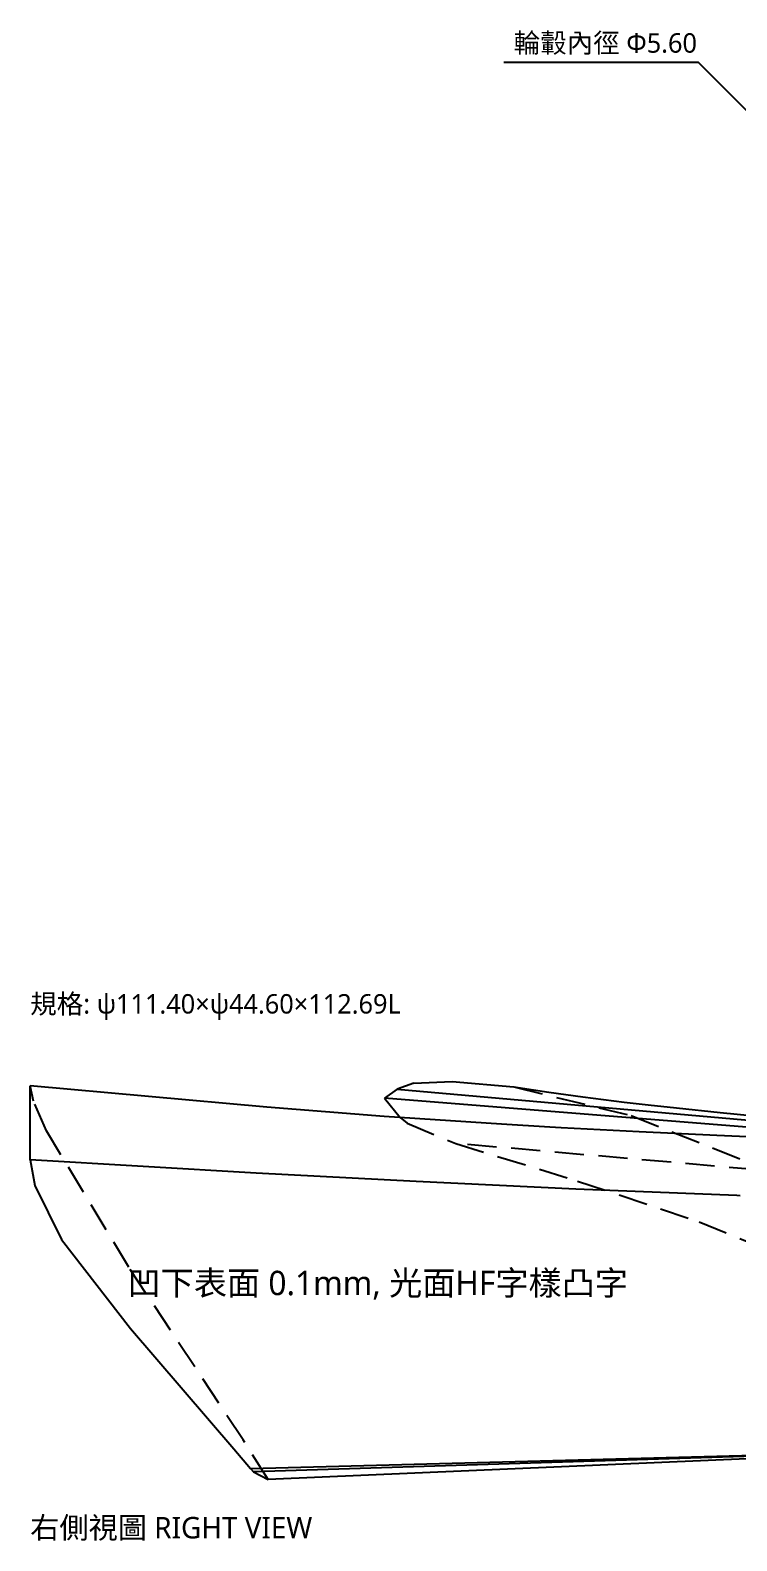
# Model space of a CAD drawing. Header units: metres. Extents: x 30 to 332, y 105 to 260.
# Drawn here: x 30 to 102.6, y 104.8 to 260 of the extents above; entities that cross this region are included whole.
import ezdxf

# ---------------------------------------------------------------- set-up
doc = ezdxf.new("R2010")
doc.units = ezdxf.units.M
doc.linetypes.add('DASHED', pattern=[4.5, 3, -1.5])
for name, color, linetype in [('DIM', 2, 'Continuous'), ('HIDDEN', 9, 'DASHED'), ('TEXT', 7, 'Continuous'), ('VISIBLE', 3, 'Continuous')]:
    doc.layers.add(name, color=color, linetype=linetype)
doc.styles.add('CHINESE', font='msjh.ttc')

msp = doc.modelspace()

# ---------------------------------------------------------------- linework, layer by layer
at = {"layer": 'DIM', "color": 2}
for p, q in [((98.695304374276, 256.69963688450173), (78.695304374276, 256.69963688450173)), ((204.36979164112287, 151.02514961765482), (98.695304374276, 256.69963688450173))]:
    msp.add_line(p, q, dxfattribs=at)
at = {"layer": 'HIDDEN'}
for p, q in [((30.348437408268023, 149.9475509884002), (30.00000487754338, 151.51318354407638)), ((79.71772626044557, 151.3940816254031), (91.79290719275525, 148.45114693430963)), ((31.683142065460487, 146.89443703450178), (30.348437408268023, 149.9475509884002)), ((68.01698119517914, 148.24950676990932), (68.74008011771147, 147.66995101161157)), ((68.74008011771147, 147.66995101161157), (73.74411990583575, 145.58866456949312)), ((91.79290719275525, 148.45114693430963), (105.13587661864476, 143.15390057248453)), ((40.130995988425276, 132.87199658452224), (31.683142065460487, 146.89443703450178)), ((73.74411990583575, 145.58866456949312), (86.26176683395528, 141.72908419288188)), ((122.77697597292304, 141.29841515413753), (73.74411990580296, 145.58866456949167)), ((86.26176683395528, 141.72908419288188), (98.77781167330511, 137.54873360026525)), ((98.77781167330511, 137.54873360026525), (121.81734602818595, 128.06041748249356)), ((51.882267640580054, 115.14364787979616), (40.130995988425276, 132.87199658452224)), ((54.45465398467417, 111.0362420687643), (51.882267640580054, 115.14364787979616))]:
    msp.add_line(p, q, dxfattribs=at)
at = {"layer": 'VISIBLE'}
for p, q in [((30, 143.90638255248098), (30, 151.51318354407638)), ((54.31006375826424, 149.30573167620025), (30.000008757765876, 151.51322322868)), ((67.71419664928278, 151.1600084906363), (66.40543594567914, 150.2439569133634)), ((69.42700923116027, 151.77383372042542), (67.71419664928278, 151.1600084906363)), ((67.71419664928278, 151.1600084906363), (104.62172617622166, 147.92213818530394)), ((69.42700923116027, 151.77383372042542), (73.3888002992534, 151.9686981621464)), ((73.3888002992534, 151.9686981621464), (79.71772626044557, 151.3940816254031)), ((79.7177305233855, 151.3941071049416), (83.32869545315593, 150.84805692510042)), ((83.32869545315593, 150.84805692510042), (86.80667395225379, 150.37330788479696)), ((66.38832153437056, 148.36664820133186), (54.31006375826424, 149.30573167620025)), ((104.49203964518264, 147.20296247581112), (66.40543594564056, 150.24395691336403)), ((66.40543594567914, 150.2439569133634), (68.01698119517914, 148.24950676990932)), ((86.80667395225379, 150.37330788479696), (91.05940463064223, 149.8358289189785)), ((91.05940463064223, 149.8358289189785), (93.5264516118806, 149.54636100475824)), ((93.5264516118806, 149.54636100475824), (96.42547195209451, 149.2387442880875)), ((96.42547195209451, 149.2387442880875), (100.91438246692387, 148.78381973980368)), ((78.43496870029753, 147.5571539661596), (66.38832153437056, 148.36664820133186)), ((83.40796576619161, 147.26239814021412), (78.43496870029753, 147.5571539661596)), ((100.91438246692387, 148.78381973980368), (104.75632225584036, 148.40356170140126)), ((84.5947994767387, 147.19545437073725), (83.40796576619161, 147.26239814021412)), ((92.59933628362657, 146.77722983234563), (84.5947994767387, 147.19545437073725)), ((100.59527142455022, 146.40761769603554), (92.59933628362657, 146.77722983234563)), ((104.44311075634126, 146.23939240888754), (100.59527142455022, 146.40761769603554)), ((41.62007308830911, 143.21002046983364), (30.000000000189527, 143.90638255339837)), ((30.000000000133365, 143.90638255248098), (30.46230291131016, 141.26958561057833)), ((53.242033733626585, 142.5460435026814), (41.62007308830911, 143.21002046983364)), ((69.66840614474647, 141.67358641502219), (53.242033733626585, 142.5460435026814)), ((86.08918614944648, 140.89794966966804), (69.66840614474647, 141.67358641502219)), ((30.46230291131016, 141.26958561057833), (33.218602855883795, 135.7223523937093)), ((102.63921116112327, 140.24695964743654), (86.08918614944648, 140.89794966966804)), ((102.97757111465071, 140.19941885338866), (102.63920837320538, 140.24686340099305)), ((33.218602855883795, 135.7223523937093), (40.31255971604388, 126.57166022014805)), ((40.31255971604388, 126.57166022014805), (50.94357599314954, 114.1862686632213)), ((50.94357599314954, 114.1862686632213), (52.66253275488491, 112.18313526461367)), ((52.66253275488491, 112.18313526461367), (104.44310537546056, 113.54945368757231)), ((104.44310537546055, 113.45884929311995), (52.940418095334664, 111.8518134759375)), ((52.66253275488491, 112.18313526461367), (52.9404180953575, 111.85181347593341)), ((52.9404180953575, 111.85181347593341), (54.45465398467417, 111.0362420687643)), ((104.44310537546055, 113.22247505499789), (54.454653984668, 111.03624206878271))]:
    msp.add_line(p, q, dxfattribs=at)

# ---------------------------------------------------------------- texts
at = {"layer": 'DIM', "color": 2, "style": 'CHINESE'}
msp.add_text('輪轂內徑 Φ5.60', height=2, dxfattribs=at).set_placement((79.695304374276, 257.69963688450173))
at = {"layer": 'DIM', "color": 3, "style": 'CHINESE'}
msp.add_text('凹下表面 0.1mm, 光面HF字樣凸字', height=2.5, dxfattribs=at).set_placement((40, 130))
at = {"layer": 'TEXT', "style": 'CHINESE'}
for s, height, p in [('規格: ψ111.40×ψ44.60×112.69L', 2, (30, 158.938969871739)), ('右側視圖 RIGHT VIEW', 2.2, (30, 105))]:
    msp.add_text(s, height=height, dxfattribs=at).set_placement(p)

doc.saveas('drawing.dxf')
